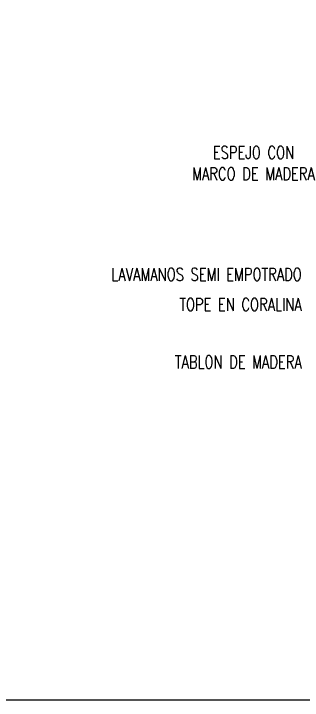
# Model space of a CAD drawing. Header units: metres. Extents: x 113 to 2416, y -346 to 476.
# Drawn here: x 288.458 to 290.344, y -166.506 to -162.016 of the extents above; entities that cross this region are included whole.
import ezdxf

# ---------------------------------------------------------------- set-up
doc = ezdxf.new("R2010")
doc.units = ezdxf.units.M
doc.layers.get('Defpoints').update_dxf_attribs({"color": 6})
doc.layers.add('textos', color=7, linetype='Continuous', lineweight=0)
doc.styles.add('Arch-Dim', font='romans.shx', dxfattribs={"width": 0.75})

msp = doc.modelspace()

# ---------------------------------------------------------------- linework, layer by layer
at = {"layer": 'Defpoints', "lineweight": 13}
msp.add_lwpolyline([(283.1304, -152.9098), (301.8964, -152.9098), (301.8964, -166.5062), (283.1304, -166.5062)], close=True, dxfattribs=at)

# ---------------------------------------------------------------- texts
at = {"layer": 'textos', "char_height": 0.326944, "style": 'Arch-Dim'}
for s, insert, width, attachment_point in [('\\pxsm1,qc;{\\H0.2554x;ESPEJO CON\\PMARCO DE MADERA}', (288.5202, -162.8822), 3.010068, 1), ('\\pxsm1;{\\H0.2554x;LAVAMANOS SEMI EMPOTRADO}', (290.3409, -163.6792, -0.1952), 1.551659, 3), ('\\pxsm1;{\\H0.2554x;TOPE EN CORALINA}', (290.3409, -163.8763, -0.1952), 1.061162, 3), ('\\pxsm1;{\\H0.2554x;TABLON DE MADERA}', (290.3409, -164.2519, -0.1952), 1.077454, 3)]:
    msp.add_mtext(s, dxfattribs=dict(at, insert=insert, width=width, attachment_point=attachment_point))

doc.saveas('drawing.dxf')
